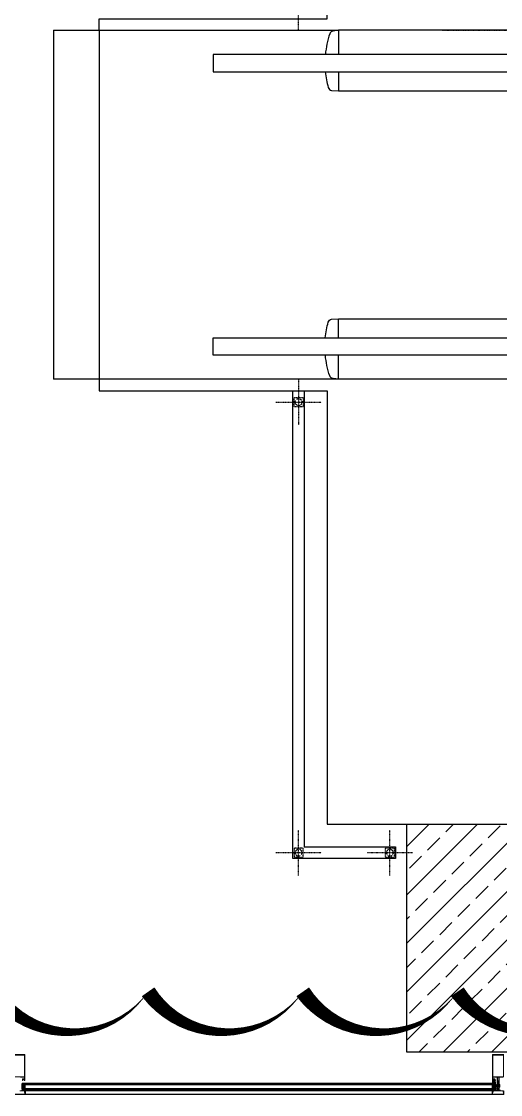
# Model space of a CAD drawing. Header units: centimetres. Extents: x -678439 to 55805, y -426864 to 17948.
# Drawn here: x 47500.6 to 47710.7, y 9625.3 to 10095.7 of the extents above; entities that cross this region are included whole.
import ezdxf

# ---------------------------------------------------------------- set-up
doc = ezdxf.new("R2010")
doc.units = ezdxf.units.CM
doc.header["$LTSCALE"] = 0.01
doc.header["$MEASUREMENT"] = 0
for name, pattern in [('DASHDOT2', [0.5, 0.25, -0.125, 0, -0.125]), ('DOT2', [0.125, 0, -0.125]), ('HIDDEN2', [0.1875, 0.125, -0.0625])]:
    doc.linetypes.add(name, pattern=pattern)
doc.layers.get('0').update_dxf_attribs({"lineweight": 0})
for name, color, linetype in [('AG-ELEV-02', 152, 'Continuous'), ('AG-HANDRAIL', 20, 'Continuous'), ('AR-ESCALATOR', 3, 'Continuous'), ('CAM', 1, 'Continuous'), ('V-0_Hatch_Concrete', 252, 'Continuous'), ('V-2_Column', 160, 'Continuous')]:
    doc.layers.add(name, color=color, linetype=linetype)
doc.layers.add('AG-Profile_Aluminium', color=122, linetype='Continuous', lineweight=9)
doc.layers.add('HOLD', color=7, linetype='Continuous', lineweight=0)

# ---------------------------------------------------------------- blocks, each defined once
blk = doc.blocks.new('150714_ARSA$0$KOLON 80X120')
at = {"layer": 'V-0_Hatch_Concrete'}
h = blk.add_hatch(dxfattribs=at)
h.set_pattern_fill('ANSI33', color=256, scale=60)
h.set_pattern_definition([(45, (-19036.79, -4512.143), (-10.606602, 10.606602), []), (45, (-19026.183, -4512.143), (-10.606602, 10.606602), [7.5, -3.75])])
h.paths.add_polyline_path([(0, 100), (80, 100), (80, 0), (0, 0)])
at = {"layer": 'V-2_Column'}
blk.add_lwpolyline([(0, 100), (80, 100), (80, 0), (0, 0), (0, 100)], dxfattribs=at)
blk = doc.blocks.new('A$C514D6D2B')
at = {"layer": 'AG-ELEV-02'}
for p, q in [((10536.8, 5556.6), (8484.7, 5556.6)), ((10535.6, 5572.3), (8485.9, 5572.3)), ((8487.2, 5572.3), (8487.2, 5556.6)), ((10534.3, 5572.3), (10534.3, 5556.6))]:
    blk.add_line(p, q, dxfattribs=at)
at = {"layer": 'AG-Profile_Aluminium'}
for points in [[(8436.3, 5732.5), (8485.3, 5732.5, -0.400911), (8485.8, 5732), (8485.8, 5618.3, -0.414214), (8485.3, 5617.8), (8483.4, 5617.8, -0.280185), (8483, 5618), (8482.6, 5618.9), (8482.6, 5619.3), (8483.8, 5619.3), (8483.8, 5622.3, 0.414214), (8483.3, 5622.8), (8480.1, 5622.8), (8479.6, 5623.3), (8479.1, 5622.8), (8475.9, 5622.8, 0.414214), (8475.4, 5622.3), (8475.4, 5619.3), (8476.6, 5619.3), (8476.6, 5618.9), (8476.1, 5618, -0.280185), (8475.7, 5617.8), (8474.7, 5617.8, -0.414214), (8474.2, 5618.3), (8474.2, 5623.3, -0.414214), (8475.7, 5624.8), (8477.6, 5624.8), (8477.6, 5625.3, -0.414214), (8478.1, 5625.8), (8481.1, 5625.8, -0.414214), (8481.6, 5625.3), (8481.6, 5624.8), (8483.8, 5624.8), (8483.8, 5631.3, 0.414214), (8482.3, 5632.8), (8465.8, 5632.8)], [(10582.3, 5632.8), (10565.8, 5632.8), (10565.8, 5615.8), (10566.4, 5615.8), (10566.4, 5615, -0.414898), (10566.2, 5614.8), (10565.8, 5614.8), (10565.8, 5596.8), (10564.8, 5595.8), (10563.8, 5595.8, -0.401727), (10562.6, 5596.9), (10563.1, 5597.2), (10562.6, 5597.5), (10562.6, 5598.3), (10562.6, 5598.3), (10563.1, 5598.6), (10562.6, 5598.9), (10562.6, 5599.7), (10563.1, 5600), (10562.6, 5600.3), (10562.6, 5601.1), (10563.1, 5601.4), (10562.6, 5601.7), (10562.6, 5602.5), (10563.1, 5602.8), (10562.6, 5603.1), (10562.6, 5603.9), (10563.1, 5604.2), (10562.6, 5604.5), (10562.6, 5605.4), (10563.1, 5605.6), (10562.6, 5605.9), (10562.6, 5606.8), (10563.1, 5607.1), (10562.6, 5607.3), (10562.6, 5608.2), (10563.1, 5608.5), (10562.6, 5608.8), (10562.6, 5609.6), (10563.1, 5609.9), (10562.6, 5610.2), (10562.6, 5611), (10563.1, 5611.3), (10562.6, 5611.6), (10562.6, 5612.4), (10563.1, 5612.7), (10562.6, 5613), (10562.6, 5613.4), (10561.1, 5614.9, 0.414204), (10560.4, 5614.9), (10559, 5613.4), (10559, 5612.3), (10558.5, 5612), (10559, 5611.7), (10559, 5610.9), (10558.5, 5610.6), (10559, 5610.3), (10559, 5609.5), (10558.5, 5609.2), (10559, 5608.9), (10559, 5608), (10558.5, 5607.8), (10559, 5607.5), (10559, 5606.6), (10558.5, 5606.3), (10559, 5606.1), (10559, 5605.2), (10558.5, 5604.9), (10559, 5604.6), (10559, 5603.8), (10558.5, 5603.5), (10559, 5603.2), (10559, 5602.4), (10558.5, 5602.1), (10559, 5601.8), (10559, 5601), (10558.5, 5600.7), (10559, 5600.4), (10559, 5599.6), (10558.5, 5599.3), (10559, 5599), (10559, 5598.2), (10558.5, 5597.9), (10559, 5597.6), (10559, 5596.8), (10558.5, 5596.5), (10558.8, 5596.3, -0.259555), (10557.8, 5595.8), (10556.8, 5595.8), (10555.8, 5596.8), (10555.8, 5614.8), (10555.4, 5614.8, -0.414214), (10555.2, 5615), (10555.2, 5615.8), (10555.8, 5615.8), (10555.8, 5632.8), (10539.3, 5632.8, 0.414214), (10537.8, 5631.3), (10537.8, 5624.8), (10540, 5624.8), (10540, 5625.3, -0.414214), (10540.5, 5625.8), (10543.5, 5625.8, -0.414214), (10544, 5625.3), (10544, 5624.8), (10545.9, 5624.8, -0.414214), (10547.4, 5623.3), (10547.4, 5618.3, -0.414214), (10546.9, 5617.8), (10545.8, 5617.8, -0.280185), (10545.4, 5618), (10545, 5618.9), (10545, 5619.3), (10546.2, 5619.3), (10546.2, 5622.3, 0.414214), (10545.7, 5622.8), (10542.5, 5622.8), (10542, 5623.3), (10541.5, 5622.8), (10538.3, 5622.8, 0.414214), (10537.8, 5622.3), (10537.8, 5619.3), (10539, 5619.3), (10539, 5618.9), (10538.5, 5618, -0.280185), (10538.1, 5617.8), (10536.3, 5617.8, -0.414214), (10535.8, 5618.3), (10535.8, 5732, -0.414214), (10536.3, 5732.5), (10585.3, 5732.5, -0.400911)]]:
    blk.add_lwpolyline(points, format="xyb", dxfattribs=at)
for points in [[(8483.9, 5634.6), (8437.6, 5634.6), (8437.6, 5728.5), (8483.9, 5728.5)], [(10583.9, 5634.6), (10537.6, 5634.6), (10537.6, 5728.5), (10583.9, 5728.5)], [(10557.7, 5583), (10563.7, 5583), (10563.7, 5588.8), (10557.7, 5588.8)]]:
    blk.add_lwpolyline(points, close=True, dxfattribs=at)
at = {"layer": 'AG-Profile_Aluminium', "color": 9}
for points in [[(10545.8, 5604.7, 0.433199), (10549, 5607.7), (10548.2, 5616.5, -0.414214), (10548.5, 5616.8), (10548.9, 5616.8, 0.414214), (10549.2, 5617.1), (10549.2, 5617.5, 0.414214), (10548.9, 5617.8), (10545.8, 5617.8, -0.414214), (10544.8, 5618.8), (10544.8, 5620.1), (10545.9, 5620.1), (10545.9, 5620.6, 0.384615), (10538.1, 5620.6), (10538.1, 5620.1), (10539.1, 5620.1), (10539.1, 5618.8, -0.414214), (10538.1, 5617.8), (10535.8, 5617.8), (10536.1, 5606.1, 0.213288), (10537.4, 5604.8, -0.005109)], [(10537.2, 5607.8), (10537.8, 5607.8), (10537.8, 5608.3), (10546.1, 5609.3), (10546.2, 5608.8), (10546.7, 5608.8), (10547.5, 5607.7, -0.436697), (10545.4, 5605.7, 0.010178), (10537.4, 5605.9, -0.26621), (10537.1, 5606.4), (10536.7, 5607.3, -0.414214)], [(10545.1, 5611.7, 0.425894), (10545.5, 5612.2), (10545.2, 5614.3, 0.3686), (10544.7, 5614.8), (10539.7, 5614.8, 0.375315), (10539.2, 5614.3), (10538.8, 5611.5, 0.490444), (10539.4, 5611)], [(10543.3, 5620.9, 0.142901), (10540.6, 5620.9), (10540.6, 5618.1, 0.414214), (10540.9, 5617.8), (10543, 5617.8, 0.414214), (10543.3, 5618.1)]]:
    blk.add_lwpolyline(points, format="xyb", close=True, dxfattribs=at)
at = {"layer": 'AG-Profile_Aluminium'}
for points in [[(10562.5, 5577.5), (10562.5, 5577.1), (10563, 5576.2, 0.280182), (10563.4, 5576), (10565.2, 5576, 0.414214), (10565.7, 5576.5), (10565.7, 5585.9, -0.198912), (10566.3, 5587.4), (10567.2, 5588.2, 0.198912), (10567.7, 5589.6), (10567.7, 5599.5, 0.414214), (10567.2, 5600), (10566.4, 5600, 0.414214), (10565.9, 5599.5), (10565.9, 5591.3, -0.414156), (10565.4, 5590.8), (10562, 5590.8, -0.414272), (10561.5, 5591.3), (10561.5, 5592.3, -0.414214), (10561.6, 5592.4), (10561.9, 5592.4, -0.244698), (10562, 5592.3), (10562.7, 5591.3, 0.414214), (10563, 5591.3), (10563.3, 5591.5), (10562.4, 5592.8, 0.244698), (10562.1, 5593), (10561.8, 5593, -0.414214), (10561.5, 5593.3), (10561.5, 5594.5, -0.414214), (10561.6, 5594.6), (10561.9, 5594.6, -0.244698), (10562, 5594.5), (10562.7, 5593.5, 0.414214), (10563, 5593.5), (10563.3, 5593.7), (10562.4, 5595.1, 0.244698), (10562.1, 5595.2), (10561.8, 5595.2, -0.414214), (10561.5, 5595.5), (10561.5, 5596.7, -0.414214), (10561.6, 5596.8), (10561.9, 5596.8, -0.244698), (10562, 5596.8), (10562.7, 5595.8, 0.414214), (10563, 5595.7), (10563.3, 5596), (10562.4, 5597.3, 0.244698), (10562.1, 5597.4), (10561.8, 5597.4, -0.414214), (10561.5, 5597.7), (10561.5, 5598.9, -0.414214), (10561.6, 5599), (10561.9, 5599, -0.244698), (10562, 5599), (10562.7, 5598, 0.414214), (10563, 5598), (10563.3, 5598.2), (10562.4, 5599.5, 0.244698), (10562.1, 5599.6), (10561.8, 5599.6, -0.414214), (10561.5, 5599.9), (10561.5, 5601.2, -0.414214), (10561.6, 5601.3), (10561.8, 5601.3, -0.244698), (10561.9, 5601.2), (10562.7, 5600.1, 0.414214), (10563, 5600), (10563.3, 5600.2), (10561.7, 5602.5, 0), (10561.7, 5602.5, 0.244698), (10560.9, 5603), (10560.6, 5603, 0.244698), (10559.8, 5602.5), (10558.2, 5600.2), (10558.5, 5600, 0.414214), (10558.8, 5600.1), (10559.6, 5601.2, -0.244698), (10559.7, 5601.3), (10559.8, 5601.3, -0.414214), (10559.9, 5601.2), (10559.9, 5599.9, -0.414214), (10559.6, 5599.6), (10559.4, 5599.6, 0.244698), (10559.1, 5599.5), (10558.2, 5598.2), (10558.5, 5598, 0.414214), (10558.8, 5598), (10559.5, 5599, -0.244698), (10559.6, 5599), (10559.8, 5599, -0.414214), (10559.9, 5598.9), (10559.9, 5597.7, -0.414214), (10559.6, 5597.4), (10559.4, 5597.4, 0.244698), (10559.1, 5597.3), (10558.2, 5596), (10558.5, 5595.7, 0.414214), (10558.8, 5595.8), (10559.5, 5596.8, -0.244698), (10559.6, 5596.8), (10559.8, 5596.8, -0.414214), (10559.9, 5596.7), (10559.9, 5595.5, -0.414214), (10559.6, 5595.2), (10559.4, 5595.2, 0.244698), (10559.1, 5595.1), (10558.2, 5593.7), (10558.5, 5593.5, 0.414214), (10558.8, 5593.5), (10559.5, 5594.5, -0.244698), (10559.6, 5594.6), (10559.8, 5594.6, -0.414214), (10559.9, 5594.5), (10559.9, 5593.3, -0.414214), (10559.6, 5593), (10559.4, 5593, 0.244698), (10559.1, 5592.8), (10558.2, 5591.5), (10558.5, 5591.3, 0.414214), (10558.8, 5591.3), (10559.5, 5592.3, -0.244698), (10559.6, 5592.4), (10559.8, 5592.4, -0.414214), (10559.9, 5592.3), (10559.9, 5591.3, -0.414214), (10559.4, 5590.8), (10556, 5590.8, -0.414214), (10555.5, 5591.3), (10555.5, 5599.5, 0.414214), (10555, 5600), (10554.2, 5600, 0.414214), (10553.7, 5599.5), (10553.7, 5589.6, 0.198912), (10554.3, 5588.2), (10555.2, 5587.4, -0.198912), (10555.7, 5585.9), (10555.7, 5576.5, 0.414214), (10556.2, 5576), (10558.1, 5576, 0.280182), (10558.5, 5576.2), (10558.9, 5577.1), (10558.9, 5577.5), (10557.7, 5577.5), (10557.7, 5580.5, -0.414214), (10558.2, 5581), (10560.2, 5581), (10560.7, 5581.5), (10561.2, 5581), (10563.2, 5581, -0.414214), (10563.7, 5580.5), (10563.7, 5577.5)], [(10561.1, 5617.5, 0.414204), (10560.4, 5617.5), (10558.5, 5615.5, -0.668177), (10557.6, 5615.9), (10557.6, 5632.8), (10563.9, 5632.8), (10563.9, 5615.9, -0.668169), (10563.1, 5615.5)], [(8460.8, 5557.9), (8484.7, 5557.9, 0.415475), (8484.9, 5558.1), (8484.9, 5566), (8483.6, 5567.1, -0.734294), (8484.9, 5570.3, 0.180054), (8485.5, 5570.5), (8485.5, 5572, -1.029401), (8486.2, 5571.9), (8486.2, 5558.1, -0.414214), (8484.7, 5556.6), (8436.8, 5556.6, -0.414214), (8435.3, 5558.1), (8435.3, 5571.9, -1.029594), (8436, 5572), (8436, 5570.5, 0.18004), (8436.6, 5570.3, -0.734976), (8437.9, 5567.1), (8436.6, 5566), (8436.6, 5558.1, 0.415536), (8436.8, 5557.9)], [(10560.8, 5557.9), (10584.7, 5557.9, 0.415475), (10584.9, 5558.1), (10584.9, 5566), (10583.6, 5567.1, -0.734294), (10584.9, 5570.3, 0.180054), (10585.5, 5570.5), (10585.5, 5572, -1.029401), (10586.2, 5571.9), (10586.2, 5558.1, -0.414214), (10584.7, 5556.6), (10536.8, 5556.6, -0.414214), (10535.3, 5558.1), (10535.3, 5571.9, -1.029594), (10536, 5572), (10536, 5570.5, 0.18004), (10536.6, 5570.3, -0.734976), (10537.9, 5567.1), (10536.6, 5566), (10536.6, 5558.1, 0.415536), (10536.8, 5557.9)]]:
    blk.add_lwpolyline(points, format="xyb", close=True, dxfattribs=at)
at = {"layer": 'AG-Profile_Aluminium', "color": 9}
for points in [[(8463, 5572.7), (8484.9, 5572.7, 0.344474), (8485.8, 5573.5, -0.075525), (8487.6, 5575.9, 0.853065), (8487.3, 5576.3, -0.085692), (8485.2, 5575.2, -0.114183), (8485.4, 5576), (8485.4, 5576.1, 0.833224), (8484.9, 5576.1), (8484.4, 5575.2), (8483.5, 5575.2), (8483.9, 5576.1, 0.834458), (8483.4, 5576.1), (8482.9, 5575.2), (8482, 5575.2), (8482.4, 5576.1, 0.834458), (8481.9, 5576.1), (8481.4, 5575.2), (8480.5, 5575.2), (8480.9, 5576.1, 0.834458), (8480.4, 5576.1), (8479.9, 5575.2), (8479, 5575.2), (8479.4, 5576.1, 0.834458), (8478.9, 5576.1), (8478.4, 5575.2), (8477.5, 5575.2), (8477.9, 5576.1, 0.834458), (8477.4, 5576.1), (8476.9, 5575.2), (8476, 5575.2), (8476.4, 5576.1, 0.834458), (8475.9, 5576.1), (8475.4, 5575.2), (8474.5, 5575.2), (8474.9, 5576.1, 0.834458), (8474.4, 5576.1), (8473.9, 5575.2), (8473, 5575.2), (8473.4, 5576.1, 0.834458), (8472.9, 5576.1), (8472.4, 5575.2), (8471.5, 5575.2), (8471.9, 5576.1, 0.834458), (8471.4, 5576.1), (8470.9, 5575.2), (8470, 5575.2)], [(10571.4, 5576.1), (10570.9, 5575.2), (10570, 5575.2), (10570, 5575.5, 0.363249), (10569.7, 5575.7), (10563.4, 5575.7, -0.414214), (10562.4, 5576.7), (10562.4, 5577.5), (10563.4, 5577.5), (10563.4, 5578, 0.543452), (10558, 5578), (10558, 5577.5), (10559.1, 5577.5), (10559.1, 5576.7, -0.414214), (10558.1, 5575.7), (10551.7, 5575.7, 0.363249), (10551.5, 5575.5), (10551.4, 5575.2), (10550.5, 5575.2), (10550, 5576, 0.834458), (10549.5, 5576), (10549.9, 5575.2), (10549, 5575.2), (10548.5, 5576, 0.834458), (10548, 5576), (10548.4, 5575.2), (10547.5, 5575.2), (10547, 5576, 0.834458), (10546.5, 5576), (10546.9, 5575.2), (10546, 5575.2), (10545.5, 5576, 0.834458), (10545, 5576), (10545.4, 5575.2), (10544.5, 5575.2), (10544, 5576, 0.834458), (10543.5, 5576), (10543.9, 5575.2), (10543, 5575.2), (10542.5, 5576, 0.834458), (10542, 5576), (10542.4, 5575.2), (10541.5, 5575.2), (10541, 5576, 0.834458), (10540.5, 5576), (10540.9, 5575.2), (10540, 5575.2), (10539.5, 5576, 0.834458), (10539, 5576), (10539.4, 5575.2), (10538.5, 5575.2), (10538, 5576, 0.834458), (10537.5, 5576), (10537.9, 5575.2), (10537, 5575.2), (10536.5, 5576, 0.833224), (10536, 5576), (10536, 5575.9, -0.121295), (10536.3, 5575.2, -0.083975), (10534.1, 5576.2, 0.853065), (10533.8, 5575.8, -0.075674), (10535.7, 5573.5, 0.344474), (10536.6, 5572.7), (10558.5, 5572.7, 0.253164), (10559.4, 5573.2, -0.541002), (10562.1, 5573.2, 0.253164), (10563, 5572.7), (10584.9, 5572.7, 0.344474)]]:
    blk.add_lwpolyline(points, format="xyb", dxfattribs=at)
at = {"layer": 'CAM'}
for p, q in [((10548.7, 5604.8), (8472.8, 5604.8)), ((8472.8, 5598.8), (8472.8, 5604.8)), ((10548.7, 5602.8), (8472.8, 5602.8)), ((10548.7, 5600.8), (8472.8, 5600.8)), ((10548.7, 5598.8), (8472.8, 5598.8)), ((10548.7, 5598.8), (10548.7, 5604.8)), ((10548.7, 5581.8), (8472.8, 5581.8)), ((8472.8, 5581.8), (8472.8, 5575.8)), ((10548.7, 5579.8), (8472.8, 5579.8)), ((10548.7, 5577.8), (8472.8, 5577.8)), ((10548.7, 5575.8), (8472.8, 5575.8)), ((10548.7, 5575.8), (10548.7, 5581.8))]:
    blk.add_line(p, q, dxfattribs=at)
for points in [[(8485.5, 5598.8), (8485.5, 5581.8), (8479.8, 5581.8), (8477.8, 5583.8), (8477.8, 5596.8), (8479.8, 5598.8)], [(8484.8, 5598.1), (8480.1, 5598.1), (8478.5, 5596.5), (8478.5, 5584.1), (8480.1, 5582.5), (8484.8, 5582.5)], [(10536, 5598.8), (10536, 5581.8), (10541.7, 5581.8), (10543.7, 5583.8), (10543.7, 5596.8), (10541.7, 5598.8)], [(10536.7, 5598.1), (10541.4, 5598.1), (10543, 5596.5), (10543, 5584.1), (10541.4, 5582.5), (10536.7, 5582.5)]]:
    blk.add_lwpolyline(points, close=True, dxfattribs=at)
for centre, start, end in [((8433.6, 5590.3), 347.7895, 12.2105), ((10588, 5590.3), 167.7895, 192.2105)]:
    blk.add_arc(centre, 40.2, start, end, dxfattribs=at)
blk = doc.blocks.new('HNDR-PLN')
at = {"layer": 'AG-HANDRAIL', "linetype": 'DASHDOT2', "ltscale": 2}
for points in [[(0, -100), (0, 100)], [(-100, -0.3), (100, -0.3)]]:
    blk.add_lwpolyline(points, dxfattribs=at)
at = {"layer": 'AG-HANDRAIL', "color": 9, "linetype": 'HIDDEN2'}
blk.add_lwpolyline([(20, 19.7), (20, -20.3), (-20, -20.3), (-20, 19.7)], close=True, dxfattribs=at)
blk.add_circle((0, -0.3), 15, dxfattribs=at)
blk = doc.blocks.new('2VEST')
at = {"layer": 'AG-ELEV-02', "ltscale": 0.3}
for points in [[(-21550, -4120), (-21550, -4070), (-20550, -4070), (-20550, -3520)], [(-21550, -5650), (-21550, -5700), (-20550, -5700), (-20550, -7600), (-20200, -7600)]]:
    blk.add_lwpolyline(points, dxfattribs=at)
at = {"layer": 'AG-HANDRAIL', "ltscale": 0.3}
blk.add_lwpolyline([(-20700, -7750), (-20700, -5700), (-20650, -5700), (-20650, -7700), (-20250, -7700), (-20250, -7750)], close=True, dxfattribs=at)
at = {"layer": 'AR-ESCALATOR'}
for p, q in [((-21750, -4120), (-21750, -5650)), ((-21550, -4120), (-21550, -5650))]:
    blk.add_line(p, q, dxfattribs=at)
at = {"layer": 'AR-ESCALATOR', "linetype": 'DOT2', "ltscale": 0.001}
blk.add_line((-11850, -4120), (-20043.4, -4120), dxfattribs=at)
at = {"layer": 'AR-ESCALATOR'}
for points in [[(-21750, -4120), (-20499.9, -4120)], [(-20499.9, -4120), (-20499.9, -4226.5)], [(-11850, -4226.5), (-21050, -4226.5), (-21050, -4301.5), (-11850, -4301.5)], [(-20499.9, -4301.5), (-20499.9, -4385)], [(-20499.9, -5468.5), (-20499.9, -5385)], [(-11850, -5543.5), (-21050, -5543.5), (-21050, -5468.5), (-11850, -5468.5)], [(-20499.9, -5650), (-20499.9, -5543.5)], [(-20499.9, -5650), (-21750, -5650)]]:
    blk.add_lwpolyline(points, dxfattribs=at)
for points in [[(-11850, -4120), (-20499.9, -4120), (-20524, -4123.3, 0.286419), (-20538.4, -4134.8, 0.056277), (-20557.7, -4226.5)], [(-20558.1, -4301.5, 0.048643), (-20544.9, -4371, 0.290108), (-20530.8, -4383.3), (-20499.9, -4385), (-11850, -4385)], [(-20558.1, -5468.5, -0.048643), (-20544.9, -5399, -0.290108), (-20530.8, -5386.7), (-20499.9, -5385), (-11850, -5385)], [(-11850, -5650), (-20499.9, -5650), (-20524, -5646.7, -0.286419), (-20538.4, -5635.2, -0.056277), (-20557.7, -5543.5)]]:
    blk.add_lwpolyline(points, format="xyb", dxfattribs=at)
at = {"layer": 'AR-ESCALATOR', "linetype": 'DOT2', "ltscale": 0.001}
blk.add_lwpolyline([(-20043.4, -4120), (-11850, -4120)], dxfattribs=at)
at = {"xscale": -1, "rotation": 270}
for p in [(-20674.7, -4020), (-20674.7, -7725), (-20274.7, -7725)]:
    blk.add_blockref('HNDR-PLN', p, dxfattribs=at)
at = {"rotation": 270}
blk.add_blockref('HNDR-PLN', (-20674.7, -5750), dxfattribs=at)

msp = doc.modelspace()

# ---------------------------------------------------------------- linework, layer by layer
at = {"layer": 'HOLD'}
msp.add_lwpolyline([(48166.49, 9670.36, 0, 6.78, -0.520567), (48098.67, 9670.36, 0, 6.78, -0.520567), (48030.86, 9670.36, 0, 6.78, -0.520567), (47963.05, 9670.36, 0, 6.78, -0.520567), (47895.23, 9670.36, 0, 6.78, -0.520567), (47827.42, 9670.36, 0, 6.78, -0.520567), (47759.6, 9670.36, 0, 6.78, -0.520567), (47691.79, 9670.36, 0, 6.78, -0.520567), (47623.98, 9670.36, 0, 6.78, -0.520567), (47556.16, 9670.36, 0, 6.78, -0.520567), (47488.35, 9670.36, 0, 6.78, -0.520567)], format="xyseb", dxfattribs=at)

# ---------------------------------------------------------------- block references
at = {"ltscale": 5, "xscale": 0.1, "yscale": 0.1, "zscale": 0.1}
msp.add_blockref('A$C514D6D2B', (46653.61, 9069.68), dxfattribs=at)
at = {"layer": 'AR-ESCALATOR', "xscale": 0.1, "yscale": 0.1, "zscale": 0.1}
msp.add_blockref('2VEST', (49689.68, 10503.87), dxfattribs=at)
at = {"layer": 'V-2_Column'}
msp.add_blockref('150714_ARSA$0$KOLON 80X120', (47669.68, 9643.87), dxfattribs=at)

doc.saveas('drawing.dxf')
